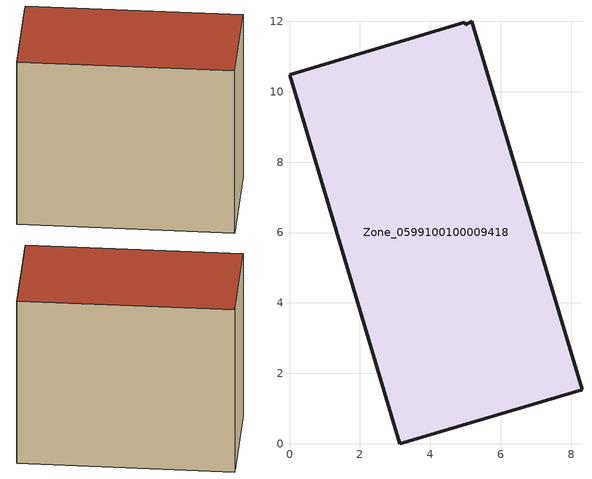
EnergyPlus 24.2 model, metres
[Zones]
Zone_0599100100009418
 floor ground (C_G): 5.18,12 8.31,1.53 3.13,0 0,10.48 4.98,11.97 5,11.91 z3.6
 wall outside (C_F): 3.13,0 8.31,1.53 5.18,12 5,11.91 4.98,11.97 0,10.48 3.13,0 z3.6:13.1
 roof outside (C_R): 8.31,1.53 5.18,12 5,11.91 4.98,11.97 0,10.48 3.13,0 z13.1
[BUILDING]
Pand.0599100100009418: North Axis=0; Terrain=City; Loads Convergence Tolerance Value=0.04; Temperature Convergence Tolerance Value=0.4; Solar Distribution=FullExterior; Maximum Number of Warmup Days=25; Minimum Number of Warmup Days=1
[Site:Location]
Rotterdam.The.Hague.AP_ZH_NLD Design_Conditions: Latitude=51.96; Longitude=4.45; Time Zone=1; Elevation=-4.5
[SITE:GROUNDTEMPERATURE:BUILDINGSURFACE]
18, 18, 18, 18, 18, 18, 18, 18, 18, 18, 18, 18
[MATERIAL] Thermal Absorptance=0.9; Solar Absorptance=0.7; Visible Absorptance=0.7
Name | Roughness | Thickness | Conductivity | Density | Specific Heat
G.TI.2015-2018 | MediumSmooth | 0.15 | 0.0428571 | 540 | 1210
F.TI.2015-2018 | Rough | 0.3 | 0.0666667 | 1920 | 840
R.TI.2015-2018 | MediumRough | 0.2 | 0.0333333 | 1500 | 1000
[CONSTRUCTION]
C_G: G.TI.2015-2018
C_F: F.TI.2015-2018
C_R: R.TI.2015-2018
[ZONE]
Zone_0599100100009418: Type=1; Multiplier=1; Ceiling Height=Autocalculate; Volume=Autocalculate; Floor Area=autocalculate; Part of Total Floor Area=Yes
[ZONEINFILTRATION:DESIGNFLOWRATE]
Infil_Zone_0599100100009418: Zone or ZoneList or Space or SpaceList=Zone_0599100100009418; Schedule=AlwaysOn; Design Flow Rate Calculation Method=Flow/Area; Flow Rate per Floor Area=0.0015; Constant Term Coefficient=1; Temperature Term Coefficient=0; Velocity Term Coefficient=0; Velocity Squared Term Coefficient=0
[HVACTEMPLATE:ZONE:IDEALLOADSAIRSYSTEM]
Zone_0599100100009418: Maximum Heating Supply Air Temperature=50; Minimum Cooling Supply Air Temperature=13; Maximum Heating Supply Air Humidity Ratio=0.0156; Minimum Cooling Supply Air Humidity Ratio=0.0077; Heating Limit=NoLimit; Cooling Limit=NoLimit; Dehumidification Control Type=ConstantSensibleHeatRatio; Cooling Sensible Heat Ratio=0.7; Dehumidification Setpoint=60; Humidification Control Type=None; Humidification Setpoint=30; Outdoor Air Method=None; Outdoor Air Flow Rate per Person=0.00944; Outdoor Air Flow Rate per Zone Floor Area=0; Outdoor Air Flow Rate per Zone=0; Demand Controlled Ventilation Type=None; Outdoor Air Economizer Type=NoEconomizer; Heat Recovery Type=None; Sensible Heat Recovery Effectiveness=0.7; Latent Heat Recovery Effectiveness=0.65
[ZONECONTROL:THERMOSTAT]
ThermostatControl_Zone_0599100100009418: Zone or ZoneList=Zone_0599100100009418; Control Type Schedule=DualSetpointControlType; Control 1=Thermostat_Zone_0599100100009418; Temperature Difference Between Cutout And Setpoint=0
[THERMOSTATSETPOINT:DUALSETPOINT]
Thermostat_Zone_0599100100009418: Heating Setpoint Temperature Schedule=HeatingSetpoint_Zone_0599100100009418; Cooling Setpoint Temperature Schedule=CoolingSetpoint_Zone_0599100100009418
[SCHEDULE:COMPACT]
HeatingSetpoint_Zone_0599100100009418: Through: 12/31, For: AllDays, Until: 24:00, 21
CoolingSetpoint_Zone_0599100100009418: Through: 12/31, For: AllDays, Until: 24:00, 24
DualSetpointControlType: Through: 12/31, For: AllDays, Until: 24:00, 4
AlwaysOn: Through: 12/31, For: AllDays, Until: 24:00, 1
